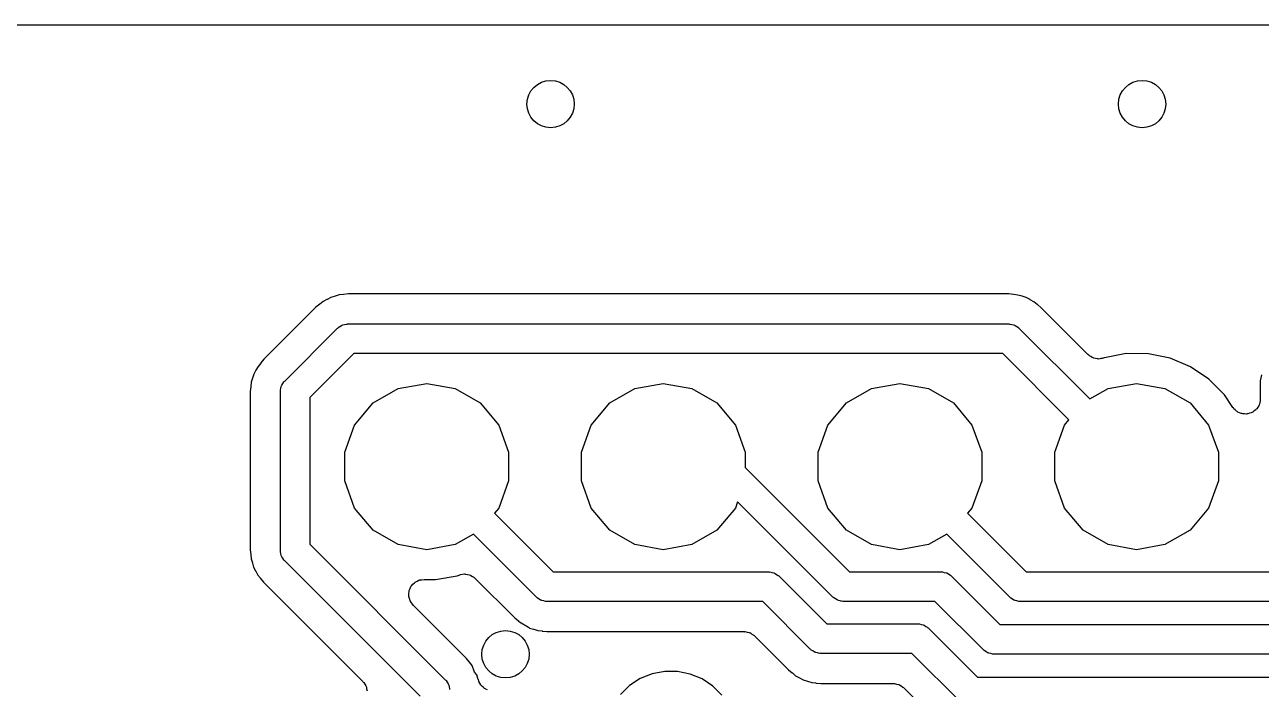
# Model space of a CAD drawing. Extents: x 100.3 to 129.7, y -169.7 to -100.3.
# Drawn here: x 110.56 to 121.01, y -105.95 to -100.33 of the extents above; entities that cross this region are included whole.
import ezdxf

# ---------------------------------------------------------------- set-up
doc = ezdxf.new("R2010")
doc.units = 0
doc.header["$MEASUREMENT"] = 0
doc.layers.add('BLACK', color=7, linetype='CONTINUOUS')

msp = doc.modelspace()

# ---------------------------------------------------------------- linework, layer by layer
at = {"layer": 'Black'}
for p, q in [((100.456, -100.329), (129.544, -100.329)), ((113.178, -102.624), (113.143, -102.634)), ((113.179, -102.623), (113.178, -102.624)), ((113.214, -102.613), (113.179, -102.623)), ((113.179, -102.623), (113.179, -102.623)), ((113.25, -102.61), (113.214, -102.613)), ((113.251, -102.609), (113.25, -102.61)), ((113.292, -102.605), (113.251, -102.609)), ((113.251, -102.609), (113.251, -102.609)), ((118.873, -102.605), (113.292, -102.605)), ((118.913, -102.61), (118.873, -102.605)), ((118.873, -102.605), (118.873, -102.605)), ((118.914, -102.61), (118.913, -102.61)), ((118.95, -102.614), (118.914, -102.61)), ((118.914, -102.61), (118.914, -102.61)), ((118.985, -102.625), (118.95, -102.614)), ((118.986, -102.625), (118.985, -102.625)), ((119.021, -102.636), (118.986, -102.625)), ((118.986, -102.625), (118.986, -102.625)), ((113.017, -102.717), (112.577, -103.157)), ((113.049, -102.692), (113.017, -102.717)), ((113.05, -102.691), (113.049, -102.691)), ((113.049, -102.691), (113.049, -102.692)), ((113.078, -102.668), (113.05, -102.691)), ((113.11, -102.651), (113.078, -102.668)), ((113.111, -102.651), (113.11, -102.651)), ((113.11, -102.651), (113.11, -102.651)), ((113.143, -102.634), (113.111, -102.651)), ((119.053, -102.653), (119.021, -102.636)), ((119.054, -102.654), (119.053, -102.653)), ((119.053, -102.653), (119.053, -102.653)), ((119.086, -102.671), (119.054, -102.654)), ((119.114, -102.694), (119.086, -102.671)), ((119.114, -102.695), (119.114, -102.694)), ((119.115, -102.695), (119.114, -102.695)), ((119.146, -102.721), (119.115, -102.695)), ((119.173, -102.748), (119.146, -102.721)), ((119.542, -103.117), (119.173, -102.748)), ((119.173, -102.748), (119.173, -102.748)), ((112.753, -103.341), (113.197, -102.896)), ((113.197, -102.896), (113.202, -102.893)), ((113.202, -102.893), (113.205, -102.889)), ((113.205, -102.889), (113.219, -102.881)), ((113.219, -102.881), (113.233, -102.871)), ((113.233, -102.871), (113.238, -102.87)), ((113.238, -102.87), (113.243, -102.867)), ((113.243, -102.867), (113.259, -102.864)), ((113.259, -102.864), (113.275, -102.86)), ((113.275, -102.86), (113.28, -102.86)), ((113.28, -102.86), (113.285, -102.859)), ((113.285, -102.859), (118.873, -102.859)), ((118.873, -102.859), (118.879, -102.86)), ((118.879, -102.86), (118.884, -102.86)), ((118.884, -102.86), (118.9, -102.864)), ((118.9, -102.864), (118.916, -102.867)), ((118.916, -102.867), (118.921, -102.87)), ((118.921, -102.87), (118.926, -102.871)), ((118.926, -102.871), (118.94, -102.881)), ((118.94, -102.881), (118.954, -102.889)), ((118.954, -102.889), (118.957, -102.893)), ((118.957, -102.893), (118.962, -102.896)), ((118.962, -102.896), (119.558, -103.493)), ((113.337, -103.109), (112.966, -103.481)), ((118.822, -103.109), (113.337, -103.109)), ((119.381, -103.669), (118.822, -103.109)), ((119.549, -103.122), (119.542, -103.117)), ((119.554, -103.128), (119.549, -103.122)), ((119.567, -103.134), (119.554, -103.128)), ((119.579, -103.143), (119.567, -103.134)), ((119.586, -103.145), (119.579, -103.143)), ((119.593, -103.148), (119.586, -103.145)), ((119.607, -103.15), (119.593, -103.148)), ((119.621, -103.154), (119.607, -103.15)), ((119.629, -103.153), (119.621, -103.154)), ((119.637, -103.155), (119.629, -103.153)), ((119.651, -103.152), (119.637, -103.155)), ((119.665, -103.15), (119.651, -103.152)), ((119.672, -103.147), (119.665, -103.15)), ((119.68, -103.145), (119.672, -103.147)), ((119.682, -103.144), (119.68, -103.145)), ((119.866, -103.109), (119.682, -103.144)), ((120.053, -103.111), (119.866, -103.109)), ((120.236, -103.148), (120.053, -103.111)), ((120.409, -103.221), (120.236, -103.148)), ((112.51, -103.25), (112.492, -103.282)), ((112.528, -103.217), (112.51, -103.249)), ((112.51, -103.249), (112.51, -103.249)), ((112.51, -103.249), (112.51, -103.25)), ((112.551, -103.189), (112.528, -103.217)), ((112.552, -103.188), (112.551, -103.188)), ((112.551, -103.188), (112.551, -103.189)), ((112.577, -103.157), (112.552, -103.188)), ((120.564, -103.325), (120.409, -103.221)), ((112.47, -103.352), (112.467, -103.388)), ((112.481, -103.318), (112.47, -103.352)), ((112.482, -103.316), (112.481, -103.317)), ((112.481, -103.317), (112.481, -103.318)), ((112.492, -103.282), (112.482, -103.316)), ((112.728, -103.376), (112.737, -103.363)), ((112.737, -103.363), (112.745, -103.349)), ((112.745, -103.349), (112.749, -103.345)), ((112.749, -103.345), (112.753, -103.341)), ((113.713, -103.404), (113.953, -103.361)), ((113.953, -103.361), (114.193, -103.404)), ((115.713, -103.404), (115.953, -103.361)), ((115.953, -103.361), (116.193, -103.404)), ((117.713, -103.404), (117.953, -103.361)), ((117.953, -103.361), (118.193, -103.404)), ((119.713, -103.404), (119.953, -103.361)), ((119.953, -103.361), (120.193, -103.404)), ((120.696, -103.458), (120.564, -103.325)), ((121.009, -103.29), (120.999, -103.339)), ((120.999, -103.339), (120.999, -103.494)), ((112.466, -103.39), (112.462, -103.429)), ((112.462, -103.429), (112.462, -103.429)), ((112.462, -103.429), (112.462, -104.767)), ((112.467, -103.388), (112.466, -103.389)), ((112.466, -103.389), (112.466, -103.39)), ((112.716, -103.418), (112.721, -103.402)), ((112.717, -103.424), (112.716, -103.418)), ((112.716, -103.429), (112.717, -103.424)), ((112.716, -104.773), (112.716, -103.429)), ((112.721, -103.402), (112.724, -103.386)), ((112.724, -103.386), (112.726, -103.381)), ((112.726, -103.381), (112.728, -103.376)), ((113.501, -103.526), (113.713, -103.404)), ((114.193, -103.404), (114.405, -103.526)), ((115.501, -103.526), (115.713, -103.404)), ((116.193, -103.404), (116.405, -103.526)), ((117.501, -103.526), (117.713, -103.404)), ((118.193, -103.404), (118.405, -103.526)), ((119.558, -103.493), (119.713, -103.404)), ((120.193, -103.404), (120.405, -103.526)), ((120.766, -103.564), (120.696, -103.458)), ((112.966, -103.481), (112.966, -104.721)), ((113.344, -103.713), (113.501, -103.526)), ((114.405, -103.526), (114.562, -103.713)), ((115.344, -103.713), (115.501, -103.526)), ((116.405, -103.526), (116.562, -103.713)), ((117.344, -103.713), (117.501, -103.526)), ((118.405, -103.526), (118.562, -103.713)), ((120.405, -103.526), (120.562, -103.713)), ((120.771, -103.569), (120.766, -103.564)), ((120.775, -103.575), (120.771, -103.569)), ((120.977, -103.562), (120.969, -103.575)), ((120.986, -103.55), (120.977, -103.562)), ((120.988, -103.543), (120.986, -103.55)), ((120.991, -103.537), (120.988, -103.543)), ((120.994, -103.522), (120.991, -103.537)), ((120.998, -103.508), (120.994, -103.522)), ((120.999, -103.494), (120.998, -103.501)), ((120.998, -103.501), (120.998, -103.508)), ((119.344, -103.713), (119.381, -103.669)), ((120.786, -103.585), (120.775, -103.575)), ((120.797, -103.596), (120.786, -103.585)), ((120.803, -103.599), (120.797, -103.596)), ((120.808, -103.604), (120.803, -103.599)), ((120.823, -103.609), (120.808, -103.604)), ((120.836, -103.616), (120.823, -103.609)), ((120.843, -103.616), (120.836, -103.616)), ((120.85, -103.619), (120.843, -103.616)), ((120.865, -103.619), (120.85, -103.619)), ((120.88, -103.62), (120.865, -103.619)), ((120.887, -103.619), (120.88, -103.62)), ((120.894, -103.619), (120.887, -103.619)), ((120.908, -103.614), (120.894, -103.619)), ((120.923, -103.61), (120.908, -103.614)), ((120.929, -103.606), (120.923, -103.61)), ((120.935, -103.604), (120.929, -103.606)), ((120.947, -103.594), (120.935, -103.604)), ((120.96, -103.586), (120.947, -103.594)), ((120.964, -103.58), (120.96, -103.586)), ((120.969, -103.575), (120.964, -103.58)), ((113.261, -103.942), (113.344, -103.713)), ((114.562, -103.713), (114.645, -103.942)), ((115.261, -103.942), (115.344, -103.713)), ((116.562, -103.713), (116.645, -103.942)), ((117.261, -103.942), (117.344, -103.713)), ((118.562, -103.713), (118.645, -103.942)), ((119.261, -103.942), (119.344, -103.713)), ((120.562, -103.713), (120.645, -103.942)), ((113.261, -104.186), (113.261, -103.942)), ((114.645, -103.942), (114.645, -104.186)), ((115.261, -104.186), (115.261, -103.942)), ((116.645, -103.942), (116.645, -104.072)), ((117.261, -104.186), (117.261, -103.942)), ((118.645, -103.942), (118.645, -104.186)), ((119.261, -104.186), (119.261, -103.942)), ((120.645, -103.942), (120.645, -104.186)), ((116.645, -104.072), (117.527, -104.954)), ((113.344, -104.415), (113.261, -104.186)), ((114.645, -104.186), (114.562, -104.415)), ((115.344, -104.415), (115.261, -104.186)), ((117.344, -104.415), (117.261, -104.186)), ((118.645, -104.186), (118.562, -104.415)), ((119.344, -104.415), (119.261, -104.186)), ((120.645, -104.186), (120.562, -104.415)), ((116.581, -104.361), (116.562, -104.415)), ((117.387, -105.167), (116.581, -104.361)), ((113.501, -104.602), (113.344, -104.415)), ((114.562, -104.415), (114.525, -104.459)), ((114.525, -104.459), (115.021, -104.955)), ((115.501, -104.602), (115.344, -104.415)), ((116.562, -104.415), (116.405, -104.602)), ((117.501, -104.602), (117.344, -104.415)), ((118.562, -104.415), (118.525, -104.459)), ((118.525, -104.459), (119.021, -104.955)), ((119.501, -104.602), (119.344, -104.415)), ((120.562, -104.415), (120.405, -104.602)), ((113.713, -104.724), (113.501, -104.602)), ((115.713, -104.724), (115.501, -104.602)), ((116.405, -104.602), (116.193, -104.724)), ((117.713, -104.724), (117.501, -104.602)), ((119.713, -104.724), (119.501, -104.602)), ((120.405, -104.602), (120.193, -104.724)), ((112.966, -104.721), (114.11, -105.866)), ((113.953, -104.767), (113.713, -104.724)), ((114.193, -104.724), (113.953, -104.767)), ((114.348, -104.635), (114.193, -104.724)), ((114.881, -105.168), (114.348, -104.635)), ((115.953, -104.767), (115.713, -104.724)), ((116.193, -104.724), (115.953, -104.767)), ((117.953, -104.767), (117.713, -104.724)), ((118.193, -104.724), (117.953, -104.767)), ((118.348, -104.635), (118.193, -104.724)), ((118.881, -105.168), (118.348, -104.635)), ((119.953, -104.767), (119.713, -104.724)), ((120.193, -104.724), (119.953, -104.767)), ((112.462, -104.767), (112.466, -104.807)), ((112.466, -104.807), (112.466, -104.808)), ((112.466, -104.808), (112.466, -104.808)), ((112.466, -104.808), (112.469, -104.845)), ((112.717, -104.778), (112.716, -104.773)), ((112.716, -104.784), (112.717, -104.778)), ((112.721, -104.8), (112.716, -104.784)), ((112.724, -104.816), (112.721, -104.8)), ((112.726, -104.821), (112.724, -104.816)), ((112.728, -104.826), (112.726, -104.821)), ((112.737, -104.839), (112.728, -104.826)), ((112.469, -104.845), (112.48, -104.879)), ((112.48, -104.879), (112.48, -104.88)), ((112.48, -104.88), (112.48, -104.881)), ((112.48, -104.881), (112.49, -104.915)), ((112.49, -104.915), (112.507, -104.947)), ((112.745, -104.853), (112.737, -104.839)), ((112.749, -104.857), (112.745, -104.853)), ((112.753, -104.861), (112.749, -104.857)), ((113.897, -106.006), (112.753, -104.861)), ((112.507, -104.947), (112.507, -104.948)), ((112.507, -104.948), (112.508, -104.949)), ((112.508, -104.949), (112.525, -104.981)), ((112.525, -104.981), (112.547, -105.009)), ((112.547, -105.009), (112.548, -105.01)), ((112.548, -105.01), (112.548, -105.01)), ((112.548, -105.01), (112.573, -105.041)), ((113.856, -105.041), (113.872, -105.033)), ((113.872, -105.033), (113.887, -105.025)), ((113.887, -105.025), (113.892, -105.024)), ((113.892, -105.024), (113.895, -105.022)), ((113.895, -105.022), (113.913, -105.021)), ((113.913, -105.021), (113.931, -105.018)), ((113.931, -105.018), (114.027, -105.02)), ((114.027, -105.02), (114.211, -104.987)), ((114.211, -104.987), (114.227, -104.981)), ((114.227, -104.981), (114.234, -104.98)), ((114.234, -104.98), (114.24, -104.977)), ((114.24, -104.977), (114.255, -104.975)), ((114.255, -104.975), (114.27, -104.972)), ((114.27, -104.972), (114.277, -104.974)), ((114.277, -104.974), (114.284, -104.973)), ((114.284, -104.973), (114.299, -104.977)), ((114.299, -104.977), (114.314, -104.979)), ((114.314, -104.979), (114.32, -104.983)), ((114.32, -104.983), (114.327, -104.984)), ((114.327, -104.984), (114.339, -104.993)), ((114.339, -104.993), (114.352, -105)), ((114.352, -105), (114.357, -105.006)), ((114.357, -105.006), (114.363, -105.01)), ((114.363, -105.01), (114.697, -105.344)), ((115.021, -104.955), (116.845, -104.955)), ((116.845, -104.955), (116.85, -104.956)), ((116.85, -104.956), (116.855, -104.955)), ((116.855, -104.955), (116.871, -104.96)), ((116.871, -104.96), (116.887, -104.963)), ((116.887, -104.963), (116.892, -104.965)), ((116.892, -104.965), (116.897, -104.967)), ((116.897, -104.967), (116.911, -104.976)), ((116.911, -104.976), (116.925, -104.984)), ((116.925, -104.984), (116.928, -104.988)), ((116.928, -104.988), (116.933, -104.992)), ((116.933, -104.992), (117.335, -105.394)), ((117.527, -104.954), (118.301, -104.954)), ((118.301, -104.954), (118.306, -104.955)), ((118.306, -104.955), (118.312, -104.954)), ((118.312, -104.954), (118.328, -104.959)), ((118.328, -104.959), (118.344, -104.962)), ((118.344, -104.962), (118.349, -104.964)), ((118.349, -104.964), (118.354, -104.966)), ((118.354, -104.966), (118.367, -104.975)), ((118.367, -104.975), (118.381, -104.983)), ((118.381, -104.983), (118.385, -104.987)), ((118.385, -104.987), (118.389, -104.991)), ((118.389, -104.991), (118.798, -105.399)), ((119.021, -104.955), (122.683, -104.955)), ((112.573, -105.041), (113.413, -105.881)), ((113.802, -105.156), (113.803, -105.138)), ((113.803, -105.138), (113.804, -105.12)), ((113.804, -105.12), (113.805, -105.116)), ((113.805, -105.116), (113.806, -105.112)), ((113.806, -105.112), (113.813, -105.096)), ((113.813, -105.096), (113.82, -105.079)), ((113.82, -105.079), (113.823, -105.076)), ((113.823, -105.076), (113.824, -105.072)), ((113.824, -105.072), (113.837, -105.059)), ((113.837, -105.059), (113.849, -105.046)), ((113.849, -105.046), (113.853, -105.044)), ((113.853, -105.044), (113.856, -105.041)), ((113.803, -105.16), (113.802, -105.156)), ((113.803, -105.164), (113.803, -105.16)), ((113.809, -105.181), (113.803, -105.164)), ((113.813, -105.198), (113.809, -105.181)), ((113.816, -105.202), (113.813, -105.198)), ((113.817, -105.206), (113.816, -105.202)), ((113.828, -105.22), (113.817, -105.206)), ((113.839, -105.235), (113.828, -105.22)), ((114.29, -105.686), (113.839, -105.235)), ((114.885, -105.172), (114.881, -105.168)), ((114.889, -105.176), (114.885, -105.172)), ((114.903, -105.184), (114.889, -105.176)), ((114.916, -105.193), (114.903, -105.184)), ((114.921, -105.195), (114.916, -105.193)), ((114.926, -105.197), (114.921, -105.195)), ((114.942, -105.2), (114.926, -105.197)), ((114.958, -105.205), (114.942, -105.2)), ((114.964, -105.204), (114.958, -105.205)), ((114.969, -105.205), (114.964, -105.204)), ((116.793, -105.205), (114.969, -105.205)), ((117.195, -105.607), (116.793, -105.205)), ((117.392, -105.171), (117.387, -105.167)), ((117.395, -105.175), (117.392, -105.171)), ((117.409, -105.183), (117.395, -105.175)), ((117.423, -105.192), (117.409, -105.183)), ((117.428, -105.194), (117.423, -105.192)), ((117.433, -105.196), (117.428, -105.194)), ((117.449, -105.199), (117.433, -105.196)), ((117.465, -105.204), (117.449, -105.199)), ((117.47, -105.203), (117.465, -105.204)), ((117.476, -105.204), (117.47, -105.203)), ((118.249, -105.204), (117.476, -105.204)), ((118.658, -105.613), (118.249, -105.204)), ((118.885, -105.172), (118.881, -105.168)), ((118.889, -105.176), (118.885, -105.172)), ((118.903, -105.184), (118.889, -105.176)), ((118.916, -105.193), (118.903, -105.184)), ((118.921, -105.195), (118.916, -105.193)), ((118.926, -105.197), (118.921, -105.195)), ((118.942, -105.2), (118.926, -105.197)), ((118.958, -105.205), (118.942, -105.2)), ((118.964, -105.204), (118.958, -105.205)), ((118.969, -105.205), (118.964, -105.204)), ((122.632, -105.205), (118.969, -105.205)), ((114.697, -105.344), (114.728, -105.369)), ((114.728, -105.369), (114.728, -105.37)), ((114.728, -105.37), (114.729, -105.37)), ((114.729, -105.37), (114.738, -105.378)), ((114.738, -105.378), (114.813, -105.421)), ((114.813, -105.421), (114.817, -105.426)), ((114.817, -105.426), (114.822, -105.429)), ((114.822, -105.429), (114.856, -105.439)), ((114.856, -105.439), (114.857, -105.44)), ((114.857, -105.44), (114.858, -105.44)), ((114.858, -105.44), (114.892, -105.451)), ((114.892, -105.451), (114.928, -105.454)), ((114.928, -105.454), (114.929, -105.455)), ((114.929, -105.455), (114.93, -105.455)), ((114.93, -105.455), (114.969, -105.459)), ((117.335, -105.394), (118.106, -105.394)), ((118.106, -105.394), (118.111, -105.395)), ((118.111, -105.395), (118.117, -105.394)), ((118.117, -105.394), (118.133, -105.399)), ((118.133, -105.399), (118.149, -105.402)), ((118.149, -105.402), (118.154, -105.404)), ((118.154, -105.404), (118.159, -105.406)), ((118.159, -105.406), (118.172, -105.415)), ((118.172, -105.415), (118.186, -105.423)), ((118.186, -105.423), (118.19, -105.427)), ((118.19, -105.427), (118.194, -105.431)), ((118.194, -105.431), (118.608, -105.844)), ((118.798, -105.399), (122.429, -105.399)), ((114.969, -105.459), (114.969, -105.459)), ((114.969, -105.459), (116.635, -105.459)), ((116.635, -105.459), (116.64, -105.46)), ((116.64, -105.46), (116.646, -105.459)), ((116.646, -105.459), (116.662, -105.464)), ((116.662, -105.464), (116.678, -105.467)), ((116.678, -105.467), (116.683, -105.469)), ((116.683, -105.469), (116.689, -105.471)), ((116.689, -105.471), (116.702, -105.48)), ((116.702, -105.48), (116.717, -105.489)), ((116.717, -105.489), (116.72, -105.493)), ((116.72, -105.493), (116.725, -105.496)), ((116.725, -105.496), (117.011, -105.783)), ((117.2, -105.611), (117.195, -105.607)), ((117.203, -105.615), (117.2, -105.611)), ((117.217, -105.623), (117.203, -105.615)), ((117.231, -105.632), (117.217, -105.623)), ((117.236, -105.634), (117.231, -105.632)), ((117.241, -105.636), (117.236, -105.634)), ((117.257, -105.639), (117.241, -105.636)), ((117.273, -105.644), (117.257, -105.639)), ((117.278, -105.643), (117.273, -105.644)), ((117.284, -105.644), (117.278, -105.643)), ((118.054, -105.644), (117.284, -105.644)), ((118.468, -106.057), (118.054, -105.644)), ((118.663, -105.616), (118.658, -105.613)), ((118.666, -105.62), (118.663, -105.616)), ((118.68, -105.628), (118.666, -105.62)), ((118.694, -105.638), (118.68, -105.628)), ((118.699, -105.639), (118.694, -105.638)), ((118.704, -105.642), (118.699, -105.639)), ((118.72, -105.645), (118.704, -105.642)), ((118.736, -105.649), (118.72, -105.645)), ((118.741, -105.649), (118.736, -105.649)), ((118.746, -105.649), (118.741, -105.649)), ((122.378, -105.649), (118.746, -105.649)), ((114.315, -105.717), (114.29, -105.686)), ((114.316, -105.718), (114.315, -105.717)), ((114.315, -105.717), (114.315, -105.717)), ((114.337, -105.745), (114.316, -105.718)), ((114.358, -105.802), (114.337, -105.745)), ((114.11, -105.866), (114.114, -105.87)), ((114.114, -105.87), (114.118, -105.874)), ((114.376, -105.824), (114.358, -105.802)), ((114.383, -105.846), (114.376, -105.824)), ((114.383, -105.847), (114.383, -105.846)), ((114.383, -105.848), (114.383, -105.847)), ((114.39, -105.871), (114.383, -105.848)), ((114.393, -105.876), (114.39, -105.871)), ((115.758, -105.857), (115.667, -105.916)), ((115.859, -105.816), (115.758, -105.857)), ((115.966, -105.796), (115.859, -105.816)), ((116.074, -105.796), (115.966, -105.796)), ((116.181, -105.818), (116.074, -105.796)), ((116.281, -105.86), (116.181, -105.818)), ((116.371, -105.921), (116.281, -105.86)), ((117.011, -105.783), (117.042, -105.808)), ((117.042, -105.808), (117.043, -105.809)), ((117.043, -105.809), (117.044, -105.809)), ((117.044, -105.809), (117.071, -105.833)), ((117.071, -105.833), (117.103, -105.85)), ((117.103, -105.85), (117.104, -105.85)), ((117.104, -105.85), (117.104, -105.85)), ((117.104, -105.85), (117.136, -105.868)), ((117.136, -105.868), (117.171, -105.878)), ((118.608, -105.844), (122.239, -105.844)), ((113.413, -105.881), (113.416, -105.886)), ((113.416, -105.886), (113.421, -105.89)), ((113.421, -105.89), (113.429, -105.904)), ((113.429, -105.904), (113.438, -105.917)), ((113.438, -105.917), (113.44, -105.923)), ((113.44, -105.923), (113.443, -105.928)), ((113.443, -105.928), (113.445, -105.944)), ((113.445, -105.944), (113.449, -105.959)), ((114.118, -105.874), (114.126, -105.888)), ((114.126, -105.888), (114.135, -105.901)), ((114.135, -105.901), (114.137, -105.906)), ((114.137, -105.906), (114.139, -105.911)), ((114.139, -105.911), (114.142, -105.927)), ((114.142, -105.927), (114.147, -105.943)), ((114.147, -105.943), (114.146, -105.949)), ((114.394, -105.881), (114.393, -105.876)), ((114.403, -105.895), (114.394, -105.881)), ((114.41, -105.91), (114.403, -105.895)), ((114.414, -105.914), (114.41, -105.91)), ((114.417, -105.919), (114.414, -105.914)), ((114.43, -105.929), (114.417, -105.919)), ((114.442, -105.94), (114.43, -105.929)), ((114.447, -105.942), (114.442, -105.94)), ((114.452, -105.946), (114.447, -105.942)), ((114.468, -105.951), (114.452, -105.946)), ((115.667, -105.916), (115.59, -105.992)), ((116.447, -105.998), (116.371, -105.921)), ((117.171, -105.878), (117.171, -105.879)), ((117.171, -105.879), (117.172, -105.879)), ((117.172, -105.879), (117.207, -105.89)), ((117.207, -105.89), (117.243, -105.893)), ((117.243, -105.893), (117.243, -105.894)), ((117.243, -105.894), (117.244, -105.894)), ((117.244, -105.894), (117.284, -105.898)), ((117.284, -105.898), (117.284, -105.898)), ((117.284, -105.898), (117.896, -105.898)), ((117.896, -105.898), (117.902, -105.899)), ((117.902, -105.899), (117.907, -105.898)), ((117.907, -105.898), (117.924, -105.903)), ((117.924, -105.903), (117.94, -105.906)), ((117.94, -105.906), (117.945, -105.908)), ((117.945, -105.908), (117.95, -105.91)), ((117.95, -105.91), (117.964, -105.919)), ((117.964, -105.919), (117.978, -105.928)), ((117.978, -105.928), (117.982, -105.932)), ((117.982, -105.932), (117.986, -105.935)), ((117.986, -105.935), (118.284, -106.233))]:
    msp.add_line(p, q, dxfattribs=at)
for centre in [(115, -101), (120, -101), (114.619, -105.651)]:
    msp.add_circle(centre, 0.2, dxfattribs=at)

doc.saveas('drawing.dxf')
